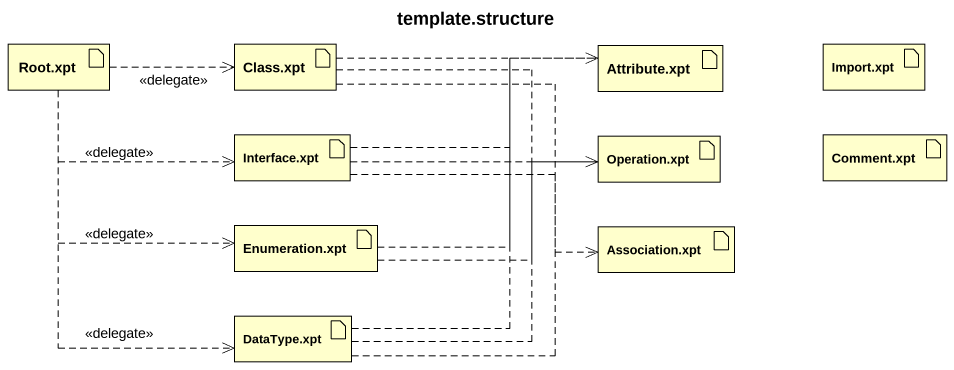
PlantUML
@startuml
title template.structure
artifact "Root.xpt" as Root_xpt
artifact "Class.xpt" as Class_xpt
artifact "Attribute.xpt" as Attribute_xpt
artifact "Import.xpt" as Import_xpt
artifact "Interface.xpt" as Interface_xpt
artifact "Operation.xpt" as Operation_xpt
artifact "Comment.xpt" as Comment_xpt
artifact "Enumeration.xpt" as Enumeration_xpt
artifact "Association.xpt" as Association_xpt
artifact "DataType.xpt" as DataType_xpt
Root_xpt .right.> Class_xpt : <<delegate>>
Root_xpt .right.> Interface_xpt : <<delegate>>
Root_xpt ..> Enumeration_xpt : <<delegate>>
Root_xpt ..> DataType_xpt : <<delegate>>
Class_xpt .right.> Attribute_xpt
Class_xpt .right.> Operation_xpt
Class_xpt .right.> Association_xpt
Interface_xpt .right.> Attribute_xpt
Interface_xpt .right.> Operation_xpt
Interface_xpt .right.> Association_xpt
Enumeration_xpt .right.> Attribute_xpt
Enumeration_xpt .right.> Operation_xpt
DataType_xpt .up.> Attribute_xpt
DataType_xpt .right.> Operation_xpt
DataType_xpt .right.> Association_xpt
@enduml
